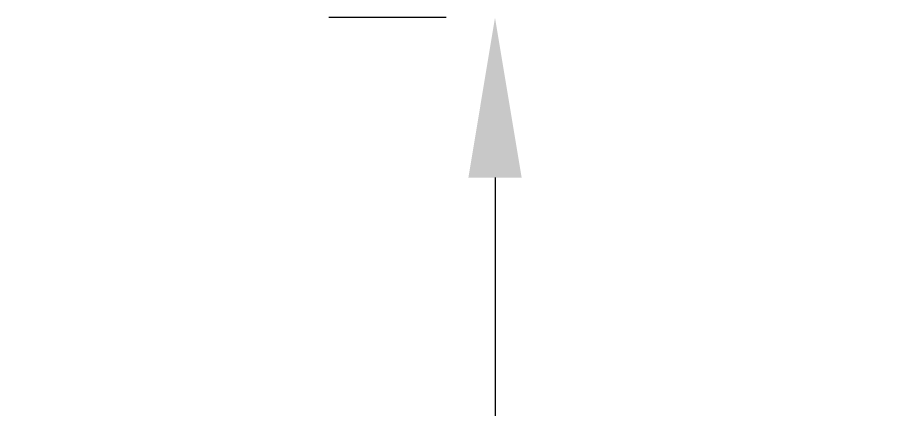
# Model space of a CAD drawing. Extents: x 381 to 417.7, y 184.4 to 253.5.
# Drawn here: x 407.9654 to 408.2968, y 240.6412 to 240.7882 of the extents above; entities that cross this region are included whole.
import ezdxf

# ---------------------------------------------------------------- set-up
doc = ezdxf.new("R2010")
doc.units = 0
doc.header["$MEASUREMENT"] = 0
doc.layers.get('0').update_dxf_attribs({"linetype": 'CONTINUOUS'})
doc.layers.get('DEFPOINTS').update_dxf_attribs({"linetype": 'CONTINUOUS'})
doc.layers.add('COTA', color=5, linetype='CONTINUOUS')
doc.styles.add('EXECUÇÃO', font='', dxfattribs={"height": 0.11})
doc.styles.get('EXECUÇÃO').set_extended_font_data('AvantGarde Md BT')
doc.dimstyles.new('COTAEXEC', dxfattribs={"dimscale": 0.05, "dimtxt": 0.11, "dimasz": 1.2, "dimexe": 1.25, "dimexo": 4, "dimgap": 1, "dimtad": 1, "dimrnd": 0.005, "dimzin": 4, "dimdsep": 46, "dimtxsty": 'EXECUÇÃO', "dimcen": 2.5, "dimdle": 0.15, "dimclrd": 2, "dimclre": 2, "dimclrt": 220, "dimadec": 0, "dimazin": 0, "dimtfac": 0.075, "dimtmove": 2, "dimatfit": 3, "dimfxl": 1, "dimtolj": 1, "dimtzin": 0, "dimarcsym": 0})

# ---------------------------------------------------------------- blocks, each defined once
blk = doc.blocks.new('*D68')
at = {"color": 2, "linetype": 'ByBlock'}
for p, q in [((408.12644, 240.78817), (408.08232, 240.78817)), ((408.14482, 240.72817), (408.14482, 236.95487)), ((408.12644, 236.89487), (408.08232, 236.89487))]:
    blk.add_line(p, q, dxfattribs=at)
for points in [[(408.13482, 240.72817), (408.15482, 240.72817), (408.14482, 240.78817)], [(408.13482, 236.95487), (408.15482, 236.95487), (408.14482, 236.89487)]]:
    blk.add_solid(points, dxfattribs=at)
at = {"layer": 'DEFPOINTS', "color": 0, "linetype": 'ByBlock'}
for p in [(408.32644, 240.78817), (408.14482, 236.89487), (408.32644, 236.89487)]:
    blk.add_point(p, dxfattribs=at)
at = {"color": 220, "linetype": 'ByBlock', "insert": (408.03763, 238.84152), "char_height": 0.11, "attachment_point": 5, "rotation": 90, "style": 'EXECUÇÃO'}
blk.add_mtext('\\A1;3.90', dxfattribs=at)

msp = doc.modelspace()

# ---------------------------------------------------------------- dimensions: what is measured, and where the dimension line sits
at = {"layer": 'COTA'}
dim = msp.add_linear_dim(base=(408.14482, 236.89487), p1=(408.32644, 240.78817), p2=(408.32644, 236.89487), angle=90, dimstyle='COTAEXEC', dxfattribs=at)
dim.commit()
dim.dimension.update_dxf_attribs({"geometry": '*D68', "text_midpoint": (408.03763, 238.84152)})

doc.saveas('drawing.dxf')
